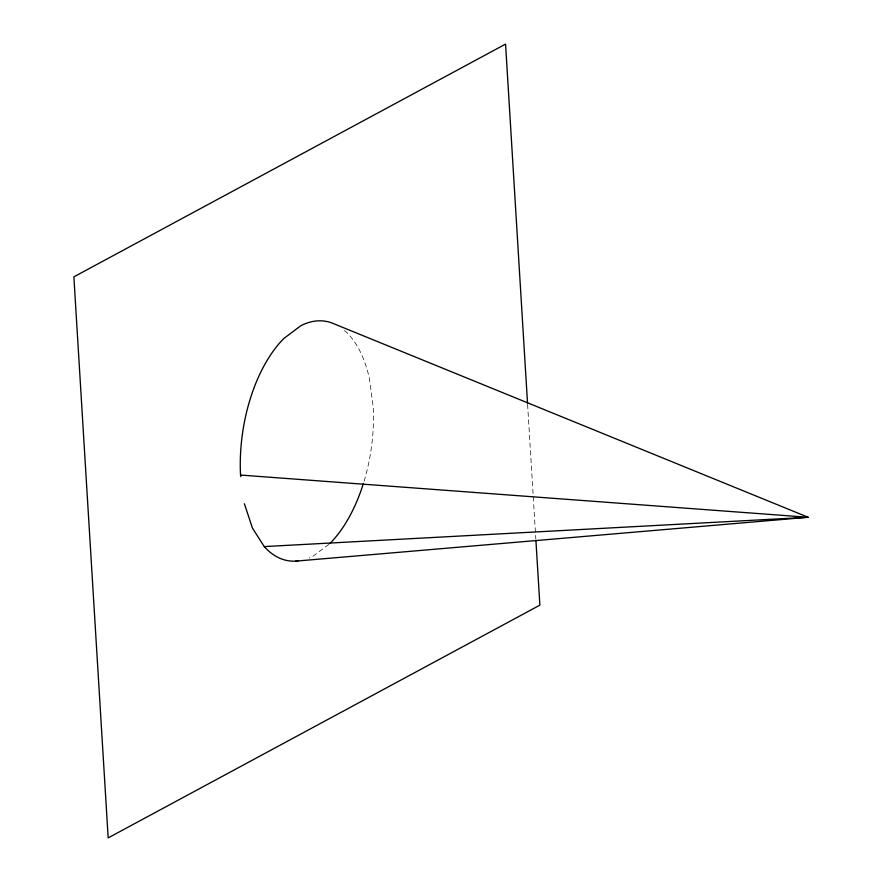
<?xml version="1.0" encoding="UTF-8"?>
<svg xmlns="http://www.w3.org/2000/svg" width="882" height="882" viewBox="0 0 882 882"><rect width="100%" height="100%" fill="white"/><g stroke="black" fill="none" stroke-linecap="round" stroke-linejoin="round"><path stroke-width="0.66" stroke-dasharray="4.41 3.31" d="M328.832 544.326L312.934 556.266A121.176 64.794 -81.3 0 1 309.229 557.986M527.59 404.386L535.837 539.145M344.52 330.518A121.176 64.794 -81.3 0 1 369.36 378.268L373.196 406.944A121.176 64.794 -81.3 0 1 363.384 483.501"/><path stroke-width="1.32" d="M295.569 561.15L808.133 517.271L334.774 324.146A121.176 64.794 -81.3 0 0 300.795 325.734L283.839 338.479A121.176 64.794 -81.3 0 0 240.543 475.056L240.753 476.644M244.38 503.732L252.461 528.131L264.258 546.586L808.133 517.271L240.543 475.056M527.513 403.008L505.562 44.1L73.868 276.849L108.177 837.9L539.872 605.151L535.925 540.523M363.384 483.501A121.176 64.794 -81.3 0 1 329.901 543.521M298.006 560.963A121.176 64.794 -81.3 0 1 264.258 546.586"/></g></svg>
